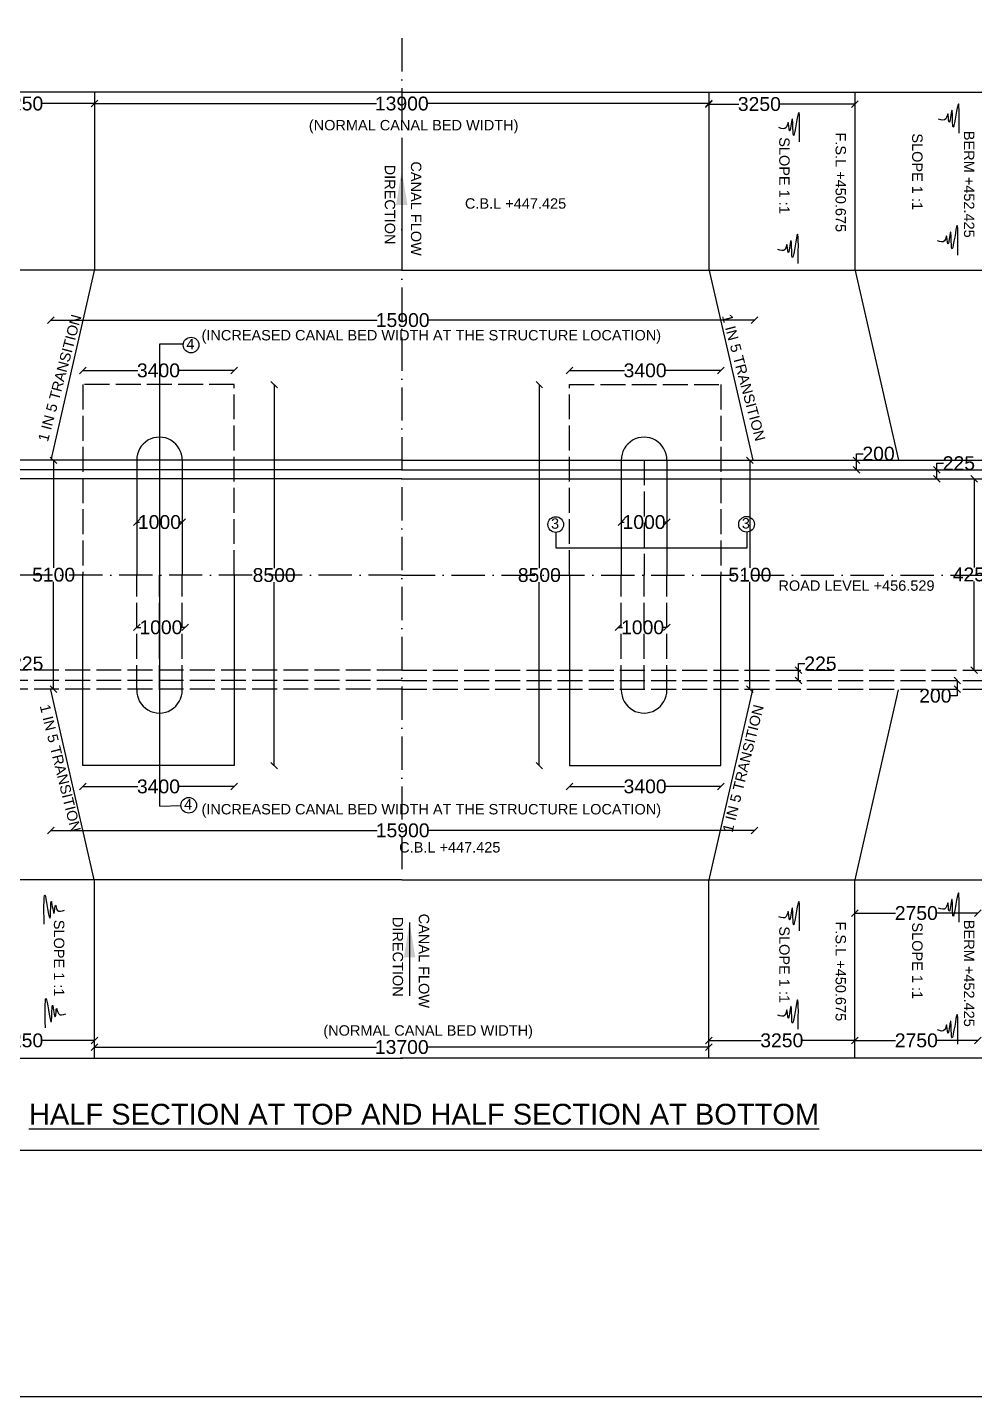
# Model space of a CAD drawing. Header units: millimetres. Extents: x 5124 to 3180019, y 2311 to 45961842.
# Drawn here: x 3144853 to 3158530, y 45929243 to 45949010 of the extents above; entities that cross this region are included whole.
import ezdxf

# ---------------------------------------------------------------- set-up
doc = ezdxf.new("R2010")
doc.units = ezdxf.units.MM
doc.header["$MEASUREMENT"] = 0
doc.linetypes.add('ACAD_ISO02W100', pattern=[15, 12, -3])
doc.linetypes.add('ACAD_ISO10W100', pattern=[18, 12, -3, 0, -3])
for name, color, linetype in [('DIMENSION', 7, 'Continuous'), ('DRAWING', 7, 'Continuous'), ('TEXT', 7, 'Continuous')]:
    doc.layers.add(name, color=color, linetype=linetype)
doc.styles.get("Standard").update_dxf_attribs({"font": 'arial.ttf', "height": 200})
doc.dimstyles.get("Standard").update_dxf_attribs({"dimtxt": 200, "dimasz": 110, "dimexe": 0.18, "dimexo": 0.0625, "dimgap": 0.09, "dimtad": 0, "dimtih": 1, "dimtoh": 1, "dimdec": 0, "dimzin": 0, "dimdsep": 46, "dimtxsty": 'Standard', "dimblk": 'OBLIQUE', "dimcen": 0.09, "dimse1": 1, "dimse2": 1, "dimadec": 0, "dimazin": 0, "dimtfac": 1, "dimtdec": 0, "dimtofl": 0, "dimtmove": 0, "dimatfit": 3, "dimfxl": 1, "dimtolj": 1, "dimtzin": 0, "dimarcsym": 0})

# ---------------------------------------------------------------- blocks, each defined once
blk = doc.blocks.new('_Oblique')
at = {"color": 0, "linetype": 'ByBlock', "lineweight": -2}
blk.add_line((-0.5, -0.5), (0.5, 0.5), dxfattribs=at)
blk = doc.blocks.new('*D66')
at = {"layer": 'Defpoints', "color": 0, "transparency": 16777216}
for p in [(3143719, 45947936), (3145824, 45947909), (3145824, 45947872)]:
    blk.add_point(p, dxfattribs=at)
at = {"layer": 'DRAWING', "color": 0, "lineweight": -2, "transparency": 16777216}
for p, q in [((3143719, 45947909), (3144473, 45947909)), ((3145824, 45947909), (3145070, 45947909))]:
    blk.add_line(p, q, dxfattribs=at)
at = {"layer": 'DRAWING', "color": 0, "lineweight": -2, "transparency": 16777216, "xscale": 95, "yscale": 95, "zscale": 95, "rotation": 180}
blk.add_blockref('_Oblique', (3143719, 45947909), dxfattribs=at)
at = {"layer": 'DRAWING', "color": 0, "lineweight": -2, "transparency": 16777216, "xscale": 95, "yscale": 95, "zscale": 95}
blk.add_blockref('_Oblique', (3145824, 45947909), dxfattribs=at)
at = {"layer": 'DRAWING', "color": 0, "transparency": 16777216, "insert": (3144771, 45947909), "char_height": 200, "attachment_point": 5}
blk.add_mtext('\\A1;3250', dxfattribs=at)
blk = doc.blocks.new('*D84')
at = {"layer": 'Defpoints', "color": 0, "transparency": 16777216}
for p in [(3144532, 45939731), (3144888, 45939731), (3144888, 45939580)]:
    blk.add_point(p, dxfattribs=at)
at = {"layer": 'DRAWING', "color": 0, "lineweight": -2, "transparency": 16777216}
for p, q in [((3144532, 45939731), (3144532, 45939826)), ((3144532, 45939826), (3144627, 45939826)), ((3144532, 45939580), (3144532, 45939731))]:
    blk.add_line(p, q, dxfattribs=at)
at = {"layer": 'DRAWING', "color": 0, "lineweight": -2, "transparency": 16777216, "xscale": 95, "yscale": 95, "zscale": 95}
for p, rotation in [((3144532, 45939731), 90), ((3144532, 45939580), 270)]:
    blk.add_blockref('_Oblique', p, dxfattribs=dict(at, rotation=rotation))
at = {"layer": 'DRAWING', "color": 0, "transparency": 16777216, "insert": (3144851, 45939826), "char_height": 200, "attachment_point": 5}
blk.add_mtext('\\A1;225', dxfattribs=at)
blk = doc.blocks.new('*D85')
at = {"layer": 'Defpoints', "color": 0, "transparency": 16777216}
for p in [(3147839, 45944057), (3145653, 45943852), (3147839, 45943852)]:
    blk.add_point(p, dxfattribs=at)
at = {"layer": 'DRAWING', "color": 0, "lineweight": -2, "transparency": 16777216}
for p, q in [((3145653, 45944057), (3146448, 45944057)), ((3147839, 45944057), (3147044, 45944057))]:
    blk.add_line(p, q, dxfattribs=at)
at = {"layer": 'DRAWING', "color": 0, "lineweight": -2, "transparency": 16777216, "xscale": 95, "yscale": 95, "zscale": 95, "rotation": 180}
blk.add_blockref('_Oblique', (3145653, 45944057), dxfattribs=at)
at = {"layer": 'DRAWING', "color": 0, "lineweight": -2, "transparency": 16777216, "xscale": 95, "yscale": 95, "zscale": 95}
blk.add_blockref('_Oblique', (3147839, 45944057), dxfattribs=at)
at = {"layer": 'DRAWING', "color": 0, "transparency": 16777216, "insert": (3146746, 45944057), "char_height": 200, "attachment_point": 5}
blk.add_mtext('\\A1;3400', dxfattribs=at)
blk = doc.blocks.new('*D86')
at = {"layer": 'Defpoints', "color": 0, "transparency": 16777216}
for p in [(3145358, 45942760), (3145232, 45939455), (3145358, 45939455)]:
    blk.add_point(p, dxfattribs=at)
at = {"layer": 'DRAWING', "color": 0, "lineweight": -2, "transparency": 16777216}
for p, q in [((3145232, 45942760), (3145232, 45941209)), ((3145232, 45939455), (3145232, 45941005))]:
    blk.add_line(p, q, dxfattribs=at)
at = {"layer": 'DRAWING', "color": 0, "lineweight": -2, "transparency": 16777216, "xscale": 95, "yscale": 95, "zscale": 95}
for p, rotation in [((3145232, 45942760), 90), ((3145232, 45939455), 270)]:
    blk.add_blockref('_Oblique', p, dxfattribs=dict(at, rotation=rotation))
at = {"layer": 'DRAWING', "color": 0, "transparency": 16777216, "insert": (3145232, 45941107), "char_height": 200, "attachment_point": 5}
blk.add_mtext('\\A1;5100', dxfattribs=at)
blk = doc.blocks.new('*D87')
at = {"layer": 'Defpoints', "color": 0, "transparency": 16777216}
for p in [(3146432, 45941867), (3147089, 45941867), (3147089, 45941867)]:
    blk.add_point(p, dxfattribs=at)
at = {"layer": 'DRAWING', "color": 0, "lineweight": -2, "transparency": 16777216}
for p, q in [((3146432, 45941867), (3146471, 45941867)), ((3147089, 45941867), (3147049, 45941867))]:
    blk.add_line(p, q, dxfattribs=at)
at = {"layer": 'DRAWING', "color": 0, "lineweight": -2, "transparency": 16777216, "xscale": 95, "yscale": 95, "zscale": 95, "rotation": 180}
blk.add_blockref('_Oblique', (3146432, 45941867), dxfattribs=at)
at = {"layer": 'DRAWING', "color": 0, "lineweight": -2, "transparency": 16777216, "xscale": 95, "yscale": 95, "zscale": 95}
blk.add_blockref('_Oblique', (3147089, 45941867), dxfattribs=at)
at = {"layer": 'DRAWING', "color": 0, "transparency": 16777216, "insert": (3146760, 45941867), "char_height": 200, "attachment_point": 5}
blk.add_mtext('\\A1;1000', dxfattribs=at)
blk = doc.blocks.new('*D88')
at = {"layer": 'Defpoints', "color": 0, "transparency": 16777216}
for p in [(3146432, 45940351), (3147131, 45940348), (3147131, 45940348)]:
    blk.add_point(p, dxfattribs=at)
at = {"layer": 'DRAWING', "color": 0, "lineweight": -2, "transparency": 16777216}
for p, q in [((3146432, 45940348), (3146493, 45940348)), ((3147131, 45940348), (3147070, 45940348))]:
    blk.add_line(p, q, dxfattribs=at)
at = {"layer": 'DRAWING', "color": 0, "lineweight": -2, "transparency": 16777216, "xscale": 95, "yscale": 95, "zscale": 95, "rotation": 180}
blk.add_blockref('_Oblique', (3146432, 45940348), dxfattribs=at)
at = {"layer": 'DRAWING', "color": 0, "lineweight": -2, "transparency": 16777216, "xscale": 95, "yscale": 95, "zscale": 95}
blk.add_blockref('_Oblique', (3147131, 45940348), dxfattribs=at)
at = {"layer": 'DRAWING', "color": 0, "transparency": 16777216, "insert": (3146781, 45940348), "char_height": 200, "attachment_point": 5}
blk.add_mtext('\\A1;1000', dxfattribs=at)
blk = doc.blocks.new('*D89')
at = {"layer": 'Defpoints', "color": 0, "transparency": 16777216}
for p in [(3145653, 45938352), (3147839, 45938352), (3147839, 45938051)]:
    blk.add_point(p, dxfattribs=at)
at = {"layer": 'DRAWING', "color": 0, "lineweight": -2, "transparency": 16777216}
for p, q in [((3145653, 45938051), (3146448, 45938051)), ((3147839, 45938051), (3147044, 45938051))]:
    blk.add_line(p, q, dxfattribs=at)
at = {"layer": 'DRAWING', "color": 0, "lineweight": -2, "transparency": 16777216, "xscale": 95, "yscale": 95, "zscale": 95, "rotation": 180}
blk.add_blockref('_Oblique', (3145653, 45938051), dxfattribs=at)
at = {"layer": 'DRAWING', "color": 0, "lineweight": -2, "transparency": 16777216, "xscale": 95, "yscale": 95, "zscale": 95}
blk.add_blockref('_Oblique', (3147839, 45938051), dxfattribs=at)
at = {"layer": 'DRAWING', "color": 0, "transparency": 16777216, "insert": (3146746, 45938051), "char_height": 200, "attachment_point": 5}
blk.add_mtext('\\A1;3400', dxfattribs=at)
blk = doc.blocks.new('*D93')
at = {"layer": 'Defpoints', "color": 0, "transparency": 16777216}
for p in [(3143719, 45934385), (3145824, 45934385), (3145824, 45934385)]:
    blk.add_point(p, dxfattribs=at)
at = {"layer": 'DRAWING', "color": 0, "lineweight": -2, "transparency": 16777216}
for p, q in [((3143719, 45934385), (3144473, 45934385)), ((3145824, 45934385), (3145070, 45934385))]:
    blk.add_line(p, q, dxfattribs=at)
at = {"layer": 'DRAWING', "color": 0, "lineweight": -2, "transparency": 16777216, "xscale": 95, "yscale": 95, "zscale": 95, "rotation": 180}
blk.add_blockref('_Oblique', (3143719, 45934385), dxfattribs=at)
at = {"layer": 'DRAWING', "color": 0, "lineweight": -2, "transparency": 16777216, "xscale": 95, "yscale": 95, "zscale": 95}
blk.add_blockref('_Oblique', (3145824, 45934385), dxfattribs=at)
at = {"layer": 'DRAWING', "color": 0, "transparency": 16777216, "insert": (3144771, 45934385), "char_height": 200, "attachment_point": 5}
blk.add_mtext('\\A1;3250', dxfattribs=at)
blk = doc.blocks.new('*D95')
at = {"layer": 'Defpoints', "color": 0, "transparency": 16777216}
for p in [(3154694, 45947902), (3154694, 45947872), (3156799, 45947902)]:
    blk.add_point(p, dxfattribs=at)
at = {"layer": 'DRAWING', "color": 0, "lineweight": -2, "transparency": 16777216}
for p, q in [((3154694, 45947902), (3155124, 45947902)), ((3156799, 45947902), (3155720, 45947902))]:
    blk.add_line(p, q, dxfattribs=at)
at = {"layer": 'DRAWING', "color": 0, "lineweight": -2, "transparency": 16777216, "xscale": 95, "yscale": 95, "zscale": 95, "rotation": 180}
blk.add_blockref('_Oblique', (3154694, 45947902), dxfattribs=at)
at = {"layer": 'DRAWING', "color": 0, "lineweight": -2, "transparency": 16777216, "xscale": 95, "yscale": 95, "zscale": 95}
blk.add_blockref('_Oblique', (3156799, 45947902), dxfattribs=at)
at = {"layer": 'DRAWING', "color": 0, "transparency": 16777216, "insert": (3155422, 45947902), "char_height": 200, "attachment_point": 5}
blk.add_mtext('\\A1;3250', dxfattribs=at)
blk = doc.blocks.new('*D103')
at = {"layer": 'Defpoints', "color": 0, "transparency": 16777216}
for p in [(3158656, 45942492), (3158525, 45939731), (3158656, 45939731)]:
    blk.add_point(p, dxfattribs=at)
at = {"layer": 'DRAWING', "color": 0, "lineweight": -2, "transparency": 16777216}
for p, q in [((3158525, 45942492), (3158525, 45941213)), ((3158525, 45939731), (3158525, 45941009))]:
    blk.add_line(p, q, dxfattribs=at)
at = {"layer": 'DRAWING', "color": 0, "lineweight": -2, "transparency": 16777216, "xscale": 95, "yscale": 95, "zscale": 95}
for p, rotation in [((3158525, 45942492), 90), ((3158525, 45939731), 270)]:
    blk.add_blockref('_Oblique', p, dxfattribs=dict(at, rotation=rotation))
at = {"layer": 'DRAWING', "color": 0, "transparency": 16777216, "insert": (3158525, 45941111), "char_height": 200, "attachment_point": 5}
blk.add_mtext('\\A1;4250', dxfattribs=at)
blk = doc.blocks.new('*D104')
at = {"layer": 'Defpoints', "color": 0, "transparency": 16777216}
for p in [(3158280, 45939580), (3158280, 45939455), (3158280, 45939455)]:
    blk.add_point(p, dxfattribs=at)
at = {"layer": 'DRAWING', "color": 0, "lineweight": -2, "transparency": 16777216}
for p, q in [((3158280, 45939580), (3158280, 45939455)), ((3158280, 45939360), (3158185, 45939360)), ((3158280, 45939455), (3158280, 45939360))]:
    blk.add_line(p, q, dxfattribs=at)
at = {"layer": 'DRAWING', "color": 0, "lineweight": -2, "transparency": 16777216, "xscale": 95, "yscale": 95, "zscale": 95}
for p, rotation in [((3158280, 45939580), 90), ((3158280, 45939455), 270)]:
    blk.add_blockref('_Oblique', p, dxfattribs=dict(at, rotation=rotation))
at = {"layer": 'DRAWING', "color": 0, "transparency": 16777216, "insert": (3157963, 45939360), "char_height": 200, "attachment_point": 5}
blk.add_mtext('\\A1;200', dxfattribs=at)
blk = doc.blocks.new('*D112')
at = {"layer": 'Defpoints', "color": 0, "transparency": 16777216}
for p in [(3156826, 45942760), (3156826, 45942760), (3156826, 45942622)]:
    blk.add_point(p, dxfattribs=at)
at = {"layer": 'DRAWING', "color": 0, "lineweight": -2, "transparency": 16777216}
for p, q in [((3156826, 45942760), (3156826, 45942855)), ((3156826, 45942855), (3156921, 45942855)), ((3156826, 45942622), (3156826, 45942760))]:
    blk.add_line(p, q, dxfattribs=at)
at = {"layer": 'DRAWING', "color": 0, "lineweight": -2, "transparency": 16777216, "xscale": 95, "yscale": 95, "zscale": 95}
for p, rotation in [((3156826, 45942760), 90), ((3156826, 45942622), 270)]:
    blk.add_blockref('_Oblique', p, dxfattribs=dict(at, rotation=rotation))
at = {"layer": 'DRAWING', "color": 0, "transparency": 16777216, "insert": (3157143, 45942855), "char_height": 200, "attachment_point": 5}
blk.add_mtext('\\A1;200', dxfattribs=at)
blk = doc.blocks.new('*D113')
at = {"layer": 'Defpoints', "color": 0, "transparency": 16777216}
for p in [(3155630, 45939731), (3155986, 45939731), (3155630, 45939580)]:
    blk.add_point(p, dxfattribs=at)
at = {"layer": 'DRAWING', "color": 0, "lineweight": -2, "transparency": 16777216}
for p, q in [((3155986, 45939731), (3155986, 45939826)), ((3155986, 45939826), (3156081, 45939826)), ((3155986, 45939580), (3155986, 45939731))]:
    blk.add_line(p, q, dxfattribs=at)
at = {"layer": 'DRAWING', "color": 0, "lineweight": -2, "transparency": 16777216, "xscale": 95, "yscale": 95, "zscale": 95}
for p, rotation in [((3155986, 45939731), 90), ((3155986, 45939580), 270)]:
    blk.add_blockref('_Oblique', p, dxfattribs=dict(at, rotation=rotation))
at = {"layer": 'DRAWING', "color": 0, "transparency": 16777216, "insert": (3156304, 45939826), "char_height": 200, "attachment_point": 5}
blk.add_mtext('\\A1;225', dxfattribs=at)
blk = doc.blocks.new('*D114')
at = {"layer": 'Defpoints', "color": 0, "transparency": 16777216}
for p in [(3152679, 45944057), (3152679, 45943852), (3154865, 45943852)]:
    blk.add_point(p, dxfattribs=at)
at = {"layer": 'DRAWING', "color": 0, "lineweight": -2, "transparency": 16777216}
for p, q in [((3152679, 45944057), (3153473, 45944057)), ((3154865, 45944057), (3154070, 45944057))]:
    blk.add_line(p, q, dxfattribs=at)
at = {"layer": 'DRAWING', "color": 0, "lineweight": -2, "transparency": 16777216, "xscale": 95, "yscale": 95, "zscale": 95, "rotation": 180}
blk.add_blockref('_Oblique', (3152679, 45944057), dxfattribs=at)
at = {"layer": 'DRAWING', "color": 0, "lineweight": -2, "transparency": 16777216, "xscale": 95, "yscale": 95, "zscale": 95}
blk.add_blockref('_Oblique', (3154865, 45944057), dxfattribs=at)
at = {"layer": 'DRAWING', "color": 0, "transparency": 16777216, "insert": (3153772, 45944057), "char_height": 200, "attachment_point": 5}
blk.add_mtext('\\A1;3400', dxfattribs=at)
blk = doc.blocks.new('*D115')
at = {"layer": 'Defpoints', "color": 0, "transparency": 16777216}
for p in [(3155160, 45942760), (3155160, 45939455), (3155285, 45939455)]:
    blk.add_point(p, dxfattribs=at)
at = {"layer": 'DRAWING', "color": 0, "lineweight": -2, "transparency": 16777216}
for p, q in [((3155285, 45942760), (3155285, 45941209)), ((3155285, 45939455), (3155285, 45941005))]:
    blk.add_line(p, q, dxfattribs=at)
at = {"layer": 'DRAWING', "color": 0, "lineweight": -2, "transparency": 16777216, "xscale": 95, "yscale": 95, "zscale": 95}
for p, rotation in [((3155285, 45942760), 90), ((3155285, 45939455), 270)]:
    blk.add_blockref('_Oblique', p, dxfattribs=dict(at, rotation=rotation))
at = {"layer": 'DRAWING', "color": 0, "transparency": 16777216, "insert": (3155285, 45941107), "char_height": 200, "attachment_point": 5}
blk.add_mtext('\\A1;5100', dxfattribs=at)
blk = doc.blocks.new('*D116')
at = {"layer": 'Defpoints', "color": 0, "transparency": 16777216}
for p in [(3153429, 45941867), (3153429, 45941867), (3154086, 45941867)]:
    blk.add_point(p, dxfattribs=at)
at = {"layer": 'DRAWING', "color": 0, "lineweight": -2, "transparency": 16777216}
for p, q in [((3153429, 45941867), (3153469, 45941867)), ((3154086, 45941867), (3154046, 45941867))]:
    blk.add_line(p, q, dxfattribs=at)
at = {"layer": 'DRAWING', "color": 0, "lineweight": -2, "transparency": 16777216, "xscale": 95, "yscale": 95, "zscale": 95, "rotation": 180}
blk.add_blockref('_Oblique', (3153429, 45941867), dxfattribs=at)
at = {"layer": 'DRAWING', "color": 0, "lineweight": -2, "transparency": 16777216, "xscale": 95, "yscale": 95, "zscale": 95}
blk.add_blockref('_Oblique', (3154086, 45941867), dxfattribs=at)
at = {"layer": 'DRAWING', "color": 0, "transparency": 16777216, "insert": (3153757, 45941867), "char_height": 200, "attachment_point": 5}
blk.add_mtext('\\A1;1000', dxfattribs=at)
blk = doc.blocks.new('*D117')
at = {"layer": 'Defpoints', "color": 0, "transparency": 16777216}
for p in [(3153386, 45940348), (3153386, 45940348), (3154086, 45940351)]:
    blk.add_point(p, dxfattribs=at)
at = {"layer": 'DRAWING', "color": 0, "lineweight": -2, "transparency": 16777216}
for p, q in [((3153386, 45940348), (3153447, 45940348)), ((3154086, 45940348), (3154025, 45940348))]:
    blk.add_line(p, q, dxfattribs=at)
at = {"layer": 'DRAWING', "color": 0, "lineweight": -2, "transparency": 16777216, "xscale": 95, "yscale": 95, "zscale": 95, "rotation": 180}
blk.add_blockref('_Oblique', (3153386, 45940348), dxfattribs=at)
at = {"layer": 'DRAWING', "color": 0, "lineweight": -2, "transparency": 16777216, "xscale": 95, "yscale": 95, "zscale": 95}
blk.add_blockref('_Oblique', (3154086, 45940348), dxfattribs=at)
at = {"layer": 'DRAWING', "color": 0, "transparency": 16777216, "insert": (3153736, 45940348), "char_height": 200, "attachment_point": 5}
blk.add_mtext('\\A1;1000', dxfattribs=at)
blk = doc.blocks.new('*D118')
at = {"layer": 'Defpoints', "color": 0, "transparency": 16777216}
for p in [(3152679, 45938352), (3154865, 45938352), (3152679, 45938051)]:
    blk.add_point(p, dxfattribs=at)
at = {"layer": 'DRAWING', "color": 0, "lineweight": -2, "transparency": 16777216}
for p, q in [((3152679, 45938051), (3153473, 45938051)), ((3154865, 45938051), (3154070, 45938051))]:
    blk.add_line(p, q, dxfattribs=at)
at = {"layer": 'DRAWING', "color": 0, "lineweight": -2, "transparency": 16777216, "xscale": 95, "yscale": 95, "zscale": 95, "rotation": 180}
blk.add_blockref('_Oblique', (3152679, 45938051), dxfattribs=at)
at = {"layer": 'DRAWING', "color": 0, "lineweight": -2, "transparency": 16777216, "xscale": 95, "yscale": 95, "zscale": 95}
blk.add_blockref('_Oblique', (3154865, 45938051), dxfattribs=at)
at = {"layer": 'DRAWING', "color": 0, "transparency": 16777216, "insert": (3153772, 45938051), "char_height": 200, "attachment_point": 5}
blk.add_mtext('\\A1;3400', dxfattribs=at)
blk = doc.blocks.new('*D119')
at = {"layer": 'Defpoints', "color": 0, "transparency": 16777216}
for p in [(3156799, 45936245), (3156799, 45936223), (3158578, 45936245)]:
    blk.add_point(p, dxfattribs=at)
at = {"layer": 'DRAWING', "color": 0, "lineweight": -2, "transparency": 16777216}
for p, q in [((3156799, 45936223), (3157388, 45936223)), ((3158578, 45936223), (3157989, 45936223))]:
    blk.add_line(p, q, dxfattribs=at)
at = {"layer": 'DRAWING', "color": 0, "lineweight": -2, "transparency": 16777216, "xscale": 95, "yscale": 95, "zscale": 95, "rotation": 180}
blk.add_blockref('_Oblique', (3156799, 45936223), dxfattribs=at)
at = {"layer": 'DRAWING', "color": 0, "lineweight": -2, "transparency": 16777216, "xscale": 95, "yscale": 95, "zscale": 95}
blk.add_blockref('_Oblique', (3158578, 45936223), dxfattribs=at)
at = {"layer": 'DRAWING', "color": 0, "transparency": 16777216, "insert": (3157688, 45936223), "char_height": 200, "attachment_point": 5}
blk.add_mtext('\\A1;2750 ', dxfattribs=at)
blk = doc.blocks.new('*D121')
at = {"layer": 'Defpoints', "color": 0, "transparency": 16777216}
for p in [(3156799, 45934385), (3156799, 45934385), (3158578, 45934322)]:
    blk.add_point(p, dxfattribs=at)
at = {"layer": 'DRAWING', "color": 0, "lineweight": -2, "transparency": 16777216}
for p, q in [((3156799, 45934385), (3157388, 45934385)), ((3158578, 45934385), (3157989, 45934385))]:
    blk.add_line(p, q, dxfattribs=at)
at = {"layer": 'DRAWING', "color": 0, "lineweight": -2, "transparency": 16777216, "xscale": 95, "yscale": 95, "zscale": 95, "rotation": 180}
blk.add_blockref('_Oblique', (3156799, 45934385), dxfattribs=at)
at = {"layer": 'DRAWING', "color": 0, "lineweight": -2, "transparency": 16777216, "xscale": 95, "yscale": 95, "zscale": 95}
blk.add_blockref('_Oblique', (3158578, 45934385), dxfattribs=at)
at = {"layer": 'DRAWING', "color": 0, "transparency": 16777216, "insert": (3157688, 45934385), "char_height": 200, "attachment_point": 5}
blk.add_mtext('\\A1;2750', dxfattribs=at)
blk = doc.blocks.new('*D122')
at = {"layer": 'Defpoints', "color": 0, "transparency": 16777216}
for p in [(3154694, 45934385), (3154694, 45934385), (3156799, 45934385)]:
    blk.add_point(p, dxfattribs=at)
at = {"layer": 'DRAWING', "color": 0, "lineweight": -2, "transparency": 16777216}
for p, q in [((3154694, 45934385), (3155448, 45934385)), ((3156799, 45934385), (3156045, 45934385))]:
    blk.add_line(p, q, dxfattribs=at)
at = {"layer": 'DRAWING', "color": 0, "lineweight": -2, "transparency": 16777216, "xscale": 95, "yscale": 95, "zscale": 95, "rotation": 180}
blk.add_blockref('_Oblique', (3154694, 45934385), dxfattribs=at)
at = {"layer": 'DRAWING', "color": 0, "lineweight": -2, "transparency": 16777216, "xscale": 95, "yscale": 95, "zscale": 95}
blk.add_blockref('_Oblique', (3156799, 45934385), dxfattribs=at)
at = {"layer": 'DRAWING', "color": 0, "transparency": 16777216, "insert": (3155746, 45934385), "char_height": 200, "attachment_point": 5}
blk.add_mtext('\\A1;3250', dxfattribs=at)
blk = doc.blocks.new('*D123')
at = {"layer": 'Defpoints', "color": 0, "transparency": 16777216}
for p in [(3147839, 45943852), (3147839, 45938352), (3148416, 45938352)]:
    blk.add_point(p, dxfattribs=at)
at = {"layer": 'DRAWING', "color": 0, "lineweight": -2, "transparency": 16777216}
for p, q in [((3148416, 45943852), (3148416, 45941204)), ((3148416, 45938352), (3148416, 45941000))]:
    blk.add_line(p, q, dxfattribs=at)
at = {"layer": 'DRAWING', "color": 0, "lineweight": -2, "transparency": 16777216, "xscale": 95, "yscale": 95, "zscale": 95}
for p, rotation in [((3148416, 45943852), 90), ((3148416, 45938352), 270)]:
    blk.add_blockref('_Oblique', p, dxfattribs=dict(at, rotation=rotation))
at = {"layer": 'DRAWING', "color": 0, "transparency": 16777216, "insert": (3148416, 45941102), "char_height": 200, "attachment_point": 5}
blk.add_mtext('\\A1;8500', dxfattribs=at)
blk = doc.blocks.new('*D124')
at = {"layer": 'Defpoints', "color": 0, "transparency": 16777216}
for p in [(3152102, 45943852), (3152102, 45938352), (3152245, 45938352)]:
    blk.add_point(p, dxfattribs=at)
at = {"layer": 'DRAWING', "color": 0, "lineweight": -2, "transparency": 16777216}
for p, q in [((3152245, 45943852), (3152245, 45941204)), ((3152245, 45938352), (3152245, 45941000))]:
    blk.add_line(p, q, dxfattribs=at)
at = {"layer": 'DRAWING', "color": 0, "lineweight": -2, "transparency": 16777216, "xscale": 95, "yscale": 95, "zscale": 95}
for p, rotation in [((3152245, 45943852), 90), ((3152245, 45938352), 270)]:
    blk.add_blockref('_Oblique', p, dxfattribs=dict(at, rotation=rotation))
at = {"layer": 'DRAWING', "color": 0, "transparency": 16777216, "insert": (3152245, 45941102), "char_height": 200, "attachment_point": 5}
blk.add_mtext('\\A1;8500', dxfattribs=at)
blk = doc.blocks.new('*D125')
at = {"layer": 'Defpoints', "color": 0, "transparency": 16777216}
for p in [(3157984, 45942622), (3157984, 45942622), (3157984, 45942492)]:
    blk.add_point(p, dxfattribs=at)
at = {"layer": 'DRAWING', "color": 0, "lineweight": -2, "transparency": 16777216}
for p, q in [((3157984, 45942622), (3157984, 45942717)), ((3157984, 45942717), (3158079, 45942717)), ((3157984, 45942492), (3157984, 45942622))]:
    blk.add_line(p, q, dxfattribs=at)
at = {"layer": 'DRAWING', "color": 0, "lineweight": -2, "transparency": 16777216, "xscale": 95, "yscale": 95, "zscale": 95}
for p, rotation in [((3157984, 45942622), 90), ((3157984, 45942492), 270)]:
    blk.add_blockref('_Oblique', p, dxfattribs=dict(at, rotation=rotation))
at = {"layer": 'DRAWING', "color": 0, "transparency": 16777216, "insert": (3158303, 45942717), "char_height": 200, "attachment_point": 5}
blk.add_mtext('\\A1;225', dxfattribs=at)
blk = doc.blocks.new('*D126')
at = {"layer": 'Defpoints', "color": 0, "transparency": 16777216}
for p in [(3155351, 45944783), (3155351, 45944765), (3145192, 45942760)]:
    blk.add_point(p, dxfattribs=at)
at = {"layer": 'DRAWING', "color": 0, "lineweight": -2, "transparency": 16777216}
for p, q in [((3145192, 45944783), (3149905, 45944783)), ((3155351, 45944783), (3150638, 45944783))]:
    blk.add_line(p, q, dxfattribs=at)
at = {"layer": 'DRAWING', "color": 0, "lineweight": -2, "transparency": 16777216, "xscale": 95, "yscale": 95, "zscale": 95, "rotation": 180}
blk.add_blockref('_Oblique', (3145192, 45944783), dxfattribs=at)
at = {"layer": 'DRAWING', "color": 0, "lineweight": -2, "transparency": 16777216, "xscale": 95, "yscale": 95, "zscale": 95}
blk.add_blockref('_Oblique', (3155351, 45944783), dxfattribs=at)
at = {"layer": 'DRAWING', "color": 0, "transparency": 16777216, "insert": (3150272, 45944783), "char_height": 200, "attachment_point": 5}
blk.add_mtext('\\A1;15900', dxfattribs=at)
blk = doc.blocks.new('*D127')
at = {"layer": 'Defpoints', "color": 0, "transparency": 16777216}
for p in [(3155351, 45937417), (3155351, 45937399), (3145192, 45935394)]:
    blk.add_point(p, dxfattribs=at)
at = {"layer": 'DRAWING', "color": 0, "lineweight": -2, "transparency": 16777216}
for p, q in [((3145192, 45937417), (3149905, 45937417)), ((3155351, 45937417), (3150638, 45937417))]:
    blk.add_line(p, q, dxfattribs=at)
at = {"layer": 'DRAWING', "color": 0, "lineweight": -2, "transparency": 16777216, "xscale": 95, "yscale": 95, "zscale": 95, "rotation": 180}
blk.add_blockref('_Oblique', (3145192, 45937417), dxfattribs=at)
at = {"layer": 'DRAWING', "color": 0, "lineweight": -2, "transparency": 16777216, "xscale": 95, "yscale": 95, "zscale": 95}
blk.add_blockref('_Oblique', (3155351, 45937417), dxfattribs=at)
at = {"layer": 'DRAWING', "color": 0, "transparency": 16777216, "insert": (3150272, 45937417), "char_height": 200, "attachment_point": 5}
blk.add_mtext('\\A1;15900', dxfattribs=at)
blk = doc.blocks.new('*D128')
at = {"layer": 'Defpoints', "color": 0, "transparency": 16777216}
for p in [(3145824, 45934385), (3154694, 45934385), (3154694, 45934289)]:
    blk.add_point(p, dxfattribs=at)
at = {"layer": 'DRAWING', "color": 0, "lineweight": -2, "transparency": 16777216}
for p, q in [((3145824, 45934289), (3149892, 45934289)), ((3154694, 45934289), (3150626, 45934289))]:
    blk.add_line(p, q, dxfattribs=at)
at = {"layer": 'DRAWING', "color": 0, "lineweight": -2, "transparency": 16777216, "xscale": 95, "yscale": 95, "zscale": 95, "rotation": 180}
blk.add_blockref('_Oblique', (3145824, 45934289), dxfattribs=at)
at = {"layer": 'DRAWING', "color": 0, "lineweight": -2, "transparency": 16777216, "xscale": 95, "yscale": 95, "zscale": 95}
blk.add_blockref('_Oblique', (3154694, 45934289), dxfattribs=at)
at = {"layer": 'DRAWING', "color": 0, "transparency": 16777216, "insert": (3150259, 45934289), "char_height": 200, "attachment_point": 5}
blk.add_mtext('\\A1;13700', dxfattribs=at)
blk = doc.blocks.new('*D129')
at = {"layer": 'Defpoints', "color": 0, "transparency": 16777216}
for p in [(3145824, 45948004), (3154694, 45948004), (3154694, 45947909)]:
    blk.add_point(p, dxfattribs=at)
at = {"layer": 'DRAWING', "color": 0, "lineweight": -2, "transparency": 16777216}
for p, q in [((3145824, 45947909), (3149892, 45947909)), ((3154694, 45947909), (3150626, 45947909))]:
    blk.add_line(p, q, dxfattribs=at)
at = {"layer": 'DRAWING', "color": 0, "lineweight": -2, "transparency": 16777216, "xscale": 95, "yscale": 95, "zscale": 95, "rotation": 180}
blk.add_blockref('_Oblique', (3145824, 45947909), dxfattribs=at)
at = {"layer": 'DRAWING', "color": 0, "lineweight": -2, "transparency": 16777216, "xscale": 95, "yscale": 95, "zscale": 95}
blk.add_blockref('_Oblique', (3154694, 45947909), dxfattribs=at)
at = {"layer": 'DRAWING', "color": 0, "transparency": 16777216, "insert": (3150259, 45947909), "char_height": 200, "attachment_point": 5}
blk.add_mtext('\\A1;13900', dxfattribs=at)

msp = doc.modelspace()

# ---------------------------------------------------------------- linework, layer by layer
at = {"layer": 'DIMENSION'}
for points in [[(3150258.9, 45948075.8), (3131804.1, 45948075.8), (3131804.1, 45932797.4)], [(3150258.9, 45948075.8), (3168713.6, 45948075.8), (3168713.6, 45932797.4)]]:
    msp.add_lwpolyline(points, dxfattribs=at)
at = {"layer": 'DRAWING', "linetype": 'ACAD_ISO02W100', "ltscale": 30}
for p, q in [((3147839.2, 45943852.1), (3145653.2, 45943852.1)), ((3145653.2, 45943852.1), (3145653.2, 45941102.1)), ((3147839.2, 45941102.1), (3147839.2, 45943852.1)), ((3152678.5, 45941102.1), (3152678.5, 45943852.1)), ((3152678.5, 45943852.1), (3154864.5, 45943852.1)), ((3154864.5, 45943852.1), (3154864.5, 45941102.1))]:
    msp.add_line(p, q, dxfattribs=at)
at = {"layer": 'DRAWING'}
for p, q in [((3145653.2, 45938352), (3145653.2, 45941102.1)), ((3147839.2, 45941102.1), (3147839.2, 45938352)), ((3152678.5, 45941102.1), (3152678.5, 45938352)), ((3154864.5, 45938352), (3154864.5, 45941102.1)), ((3147839.2, 45938352), (3145653.2, 45938352)), ((3152678.5, 45938352), (3154864.5, 45938352))]:
    msp.add_line(p, q, dxfattribs=at)
msp.add_lwpolyline([(3180019.1, 45961842.3), (3131278.1, 45961842.3), (3131278.1, 45929243.1), (3180019.1, 45929243.1)], close=True, dxfattribs=at)
at = {"layer": 'DRAWING', "linetype": 'ACAD_ISO10W100', "ltscale": 40}
for points in [[(3150258.9, 45948853.8), (3150258.9, 45936859.6)], [(3150258.9, 45941102.1), (3132022, 45941102.1)], [(3150258.9, 45941102.1), (3168495.7, 45941102.1)]]:
    msp.add_lwpolyline(points, dxfattribs=at)
at = {"layer": 'DRAWING'}
for points in [[(3145823.9, 45948075.8), (3145823.9, 45945519.4), (3145191.7, 45942759.5)], [(3154693.8, 45948075.8), (3154693.8, 45945519.4), (3155326, 45942759.5)], [(3156799, 45948075.8), (3156799, 45945519.4), (3157431.3, 45942759.5)], [(3150258.9, 45945503), (3131804.1, 45945503)], [(3150258.9, 45945503), (3168713.6, 45945503)], [(3146764.6, 45937767.1), (3146764.6, 45944439.4), (3147104.4, 45944439.3)], [(3150258.9, 45942759.5), (3139456.4, 45942759.5)], [(3146431.7, 45942759.5), (3146431.7, 45941102.1)], [(3147088.7, 45942759.5), (3147088.7, 45941102.1)], [(3150258.9, 45942759.5), (3161061.3, 45942759.5)], [(3153429, 45942759.5), (3153429, 45941102.1)], [(3154086, 45942759.5), (3154086, 45941102.1)], [(3150258.9, 45942622.2), (3137505.2, 45942622.2)], [(3150258.9, 45942491.7), (3137505.2, 45942491.7)], [(3150258.9, 45942622.2), (3163012.5, 45942622.2)], [(3150258.9, 45942491.7), (3163012.5, 45942491.7)], [(3152484.9, 45941722), (3152484.9, 45941495.3), (3155246.3, 45941495.3), (3155246.3, 45941724.3)], [(3145823.9, 45934128.3), (3145823.9, 45936684.7), (3145191.7, 45939444.6)], [(3154693.8, 45934128.3), (3154693.8, 45936684.7), (3155326, 45939444.6)], [(3156799, 45934128.3), (3156799, 45936684.7), (3157431.3, 45939444.6)], [(3146764.6, 45937767.1), (3147069.6, 45937776.2)], [(3150258.9, 45936701.1), (3131804.1, 45936701.1)], [(3150258.9, 45936701.1), (3168713.6, 45936701.1)], [(3131804.1, 45934128.3), (3150275.8, 45934128.3)], [(3168713.6, 45934128.3), (3150241.9, 45934128.3)], [(3168713.6, 45932797.4), (3131804.1, 45932797.4)]]:
    msp.add_lwpolyline(points, dxfattribs=at)
at = {"layer": 'DRAWING', "linetype": 'ACAD_ISO02W100', "ltscale": 30}
for points in [[(3146761.1, 45942759.5), (3146761.1, 45941102.1)], [(3153756.6, 45942759.5), (3153756.6, 45941102.1)], [(3146431.7, 45939444.6), (3146431.7, 45941102.1)], [(3146761.1, 45939444.6), (3146761.1, 45941102.1)], [(3147088.7, 45939444.6), (3147088.7, 45941102.1)], [(3153429, 45939444.6), (3153429, 45941102.1)], [(3153756.6, 45939444.6), (3153756.6, 45941102.1)], [(3154086, 45939444.6), (3154086, 45941102.1)], [(3150258.9, 45939730.8), (3137505.2, 45939730.8)], [(3150258.9, 45939730.8), (3163012.5, 45939730.8)], [(3150258.9, 45939579.9), (3137505.2, 45939579.9)], [(3150258.9, 45939579.9), (3163012.5, 45939579.9)], [(3150258.9, 45939454.9), (3139456.4, 45939454.9)], [(3150258.9, 45939454.9), (3161061.3, 45939454.9)]]:
    msp.add_lwpolyline(points, dxfattribs=at)
at = {"layer": 'DRAWING'}
for centre in [(3147216.4, 45944424.2), (3152482, 45941832.9), (3155236.9, 45941836.1), (3147182.6, 45937779.5)]:
    msp.add_circle(centre, 113, dxfattribs=at)
for centre, start, end in [((3146760.2, 45942764.9), 359.0597, 180.9403), ((3153757.5, 45942764.9), 359.0597, 180.9403), ((3146760.2, 45939439.2), 179.0597, 0.9403), ((3153757.5, 45939439.2), 179.0597, 0.9403)]:
    msp.add_arc(centre, 328.6, start, end, dxfattribs=at)
for points in [[(3158304.6, 45947482.5), (3158286.9, 45947887.2), (3158217.6, 45947576.5), (3158199.8, 45947810.9), (3158160.7, 45947642.2), (3158141.1, 45947761.1), (3158114.5, 45947688.3), (3158009.6, 45947686.6)], [(3156000, 45947357.9), (3155982.3, 45947762.7), (3155912.9, 45947451.9), (3155895.2, 45947686.3), (3155856.1, 45947517.6), (3155836.5, 45947636.6), (3155809.8, 45947563.8), (3155704.9, 45947562)], [(3158287, 45945723.5), (3158269.3, 45946128.3), (3158200, 45945817.5), (3158182.2, 45946051.9), (3158143.1, 45945883.2), (3158123.5, 45946002.2), (3158096.9, 45945929.4), (3157992, 45945927.6)], [(3155982.4, 45945599), (3155964.7, 45946003.7), (3155895.4, 45945693), (3155877.6, 45945927.4), (3155838.5, 45945758.7), (3155818.9, 45945877.6), (3155792.3, 45945804.8), (3155687.4, 45945803.1)], [(3145095.1, 45936061.1), (3145112.8, 45936465.9), (3145182.1, 45936155.1), (3145199.9, 45936389.5), (3145239, 45936220.8), (3145258.5, 45936339.8), (3145285.2, 45936267), (3145390.1, 45936265.2)], [(3158304.6, 45936091.3), (3158286.9, 45936496.1), (3158217.6, 45936185.3), (3158199.8, 45936419.7), (3158160.7, 45936251), (3158141.1, 45936370), (3158114.5, 45936297.2), (3158009.6, 45936295.4)], [(3156000, 45935966.7), (3155982.3, 45936371.5), (3155912.9, 45936060.7), (3155895.2, 45936295.1), (3155856.1, 45936126.4), (3155836.5, 45936245.4), (3155809.8, 45936172.6), (3155704.9, 45936170.8)], [(3145112.7, 45934565.6), (3145130.3, 45934970.4), (3145199.7, 45934659.6), (3145217.5, 45934894), (3145256.6, 45934725.3), (3145276.1, 45934844.3), (3145302.8, 45934771.5), (3145407.7, 45934769.7)], [(3155982.4, 45934546.1), (3155964.7, 45934950.9), (3155895.4, 45934640.1), (3155877.6, 45934874.5), (3155838.5, 45934705.8), (3155818.9, 45934824.8), (3155792.3, 45934752), (3155687.4, 45934750.2)], [(3158287, 45934332.4), (3158269.3, 45934737.1), (3158200, 45934426.4), (3158182.2, 45934660.8), (3158143.1, 45934492.1), (3158123.5, 45934611), (3158096.9, 45934538.2), (3157992, 45934536.5)]]:
    msp.add_spline(points, degree=3, dxfattribs=at)

# ---------------------------------------------------------------- texts
for s, p in [('(NORMAL CANAL BED WIDTH)', (3148916.8, 45947523)), ('C.B.L +447.425', (3151171.2, 45946392.6)), ('(INCREASED CANAL BED WIDTH AT THE STRUCTURE LOCATION)', (3147367.7, 45944490.8)), ('4', (3147148.6, 45944363.3)), ('3', (3152414.2, 45941772)), ('3', (3155169.1, 45941775.1)), ('ROAD LEVEL +456.529', (3155697.6, 45940876.1)), ('4', (3147114.8, 45937718.6)), ('(INCREASED CANAL BED WIDTH AT THE STRUCTURE LOCATION)', (3147367.7, 45937648)), ('C.B.L +447.425', (3150221.2, 45937097.8)), ('(NORMAL CANAL BED WIDTH)', (3149126.2, 45934454))]:
    msp.add_text(s, height=150, dxfattribs=at).set_placement(p)
for s, rotation, p in [('SLOPE 1 :1', 270, (3155708.8, 45947423.5)), ('F.S.L +450.675', 270, (3156522, 45947492.5)), ('SLOPE 1 :1', 270, (3157628, 45947479.6)), ('BERM +452.425', 270, (3158376, 45947516.1)), ('CANAL FLOW ', 270, (3150391.2, 45947074.5)), ('1 IN 5 TRANSITION', 75.01085, (3145148.3, 45943017.7)), ('1 IN 5 TRANSITION', 284.98915, (3154880.1, 45944845.2)), ('1 IN 5 TRANSITION', 283.92416, (3145029.8, 45939214.5)), ('1 IN 5 TRANSITION', 76.07584, (3155032.7, 45937378.2)), ('CANAL FLOW ', 270, (3150504.7, 45936215)), ('SLOPE 1 :1', 270, (3145236.1, 45936126.8)), ('SLOPE 1 :1', 270, (3155708.8, 45936032.4)), ('F.S.L +450.675', 270, (3156522, 45936101.3)), ('SLOPE 1 :1', 270, (3157628, 45936088.4)), ('BERM +452.425', 270, (3158376, 45936125))]:
    msp.add_text(s, height=150, rotation=rotation, dxfattribs=at).set_placement(p)
at = {"layer": 'DRAWING', "char_height": 150, "width": 1175.126, "attachment_point": 1, "rotation": 270}
for insert in [(3150163.9, 45947027.6), (3150277.4, 45936168.1)]:
    msp.add_mtext('DIRECTION', dxfattribs=dict(at, insert=insert))
at = {"layer": 'TEXT'}
msp.add_text('%%UHALF SECTION AT TOP AND HALF SECTION AT BOTTOM', height=300, dxfattribs=at).set_placement((3144875.9, 45933170.2))

# ---------------------------------------------------------------- dimensions: what is measured, and where the dimension line sits
at = {"layer": 'DRAWING'}
for base, p1, p2, text, picture, middle in [((3145823.9, 45947908.5), (3143718.7, 45947935.8), (3145823.9, 45947871.7), '3250', '*D66', (3144771.3, 45947908.5)), ((3154693.8, 45947908.5), (3145823.9, 45948004.4), (3154693.8, 45948004.4), '13900', '*D129', (3150258.9, 45947908.5)), ((3155351.5, 45944783.3), (3145191.7, 45942759.5), (3155351.5, 45944764.6), '15900', '*D126', (3150271.6, 45944783.3)), ((3147839.2, 45944057.2), (3145653.2, 45943852.1), (3147839.2, 45943852.1), '3400', '*D85', (3146746.2, 45944057.2)), ((3147088.7, 45941866.6), (3146431.7, 45941866.6), (3147088.7, 45941866.6), '1000', '*D87', (3146760.2, 45941866.6)), ((3147131.3, 45940347.7), (3146431.7, 45940351), (3147131.3, 45940347.7), '1000', '*D88', (3146781.5, 45940347.7)), ((3147839.2, 45938051.3), (3145653.2, 45938352), (3147839.2, 45938352), '3400', '*D89', (3146746.2, 45938051.3)), ((3155351.5, 45937417.5), (3145191.7, 45935393.7), (3155351.5, 45937398.7), '15900', '*D127', (3150271.6, 45937417.5)), ((3145823.9, 45934385.1), (3143718.7, 45934385.1), (3145823.9, 45934385.1), '3250', '*D93', (3144771.3, 45934385.1)), ((3154693.8, 45934289.2), (3145823.9, 45934385.1), (3154693.8, 45934385.1), '13700', '*D128', (3150258.9, 45934289.2))]:
    dim = msp.add_linear_dim(base=base, p1=p1, p2=p2, text=text, dimstyle='Standard', override={"dimasz": 95, "dimarcsym": 1}, dxfattribs=at)
    dim.commit()
    dim.dimension.update_dxf_attribs({"geometry": picture, "text_midpoint": middle})
for base, p1, p2, angle, text, picture, middle in [((3154693.8, 45947901.8), (3156799, 45947901.8), (3154693.8, 45947871.7), 180, '3250', '*D95', (3155421.9, 45947901.8)), ((3152245.3, 45938352), (3152101.9, 45943852.1), (3152101.9, 45938352), 90, '8500', '*D124', (3152245.3, 45941102.1))]:
    dim = msp.add_linear_dim(base=base, p1=p1, p2=p2, angle=angle, text=text, dimstyle='Standard', override={"dimasz": 95, "dimarcsym": 1}, dxfattribs=at)
    dim.commit()
    dim.dimension.update_dxf_attribs({"geometry": picture, "text_midpoint": middle, "dimtype": 160})
for base, p1, p2, angle, text, picture, middle in [((3152678.5, 45944057.2), (3154864.5, 45943852.1), (3152678.5, 45943852.1), 180, '3400', '*D114', (3153771.5, 45944057.2)), ((3148415.8, 45938352), (3147839.2, 45943852.1), (3147839.2, 45938352), 90, '8500', '*D123', (3148415.8, 45941102.1)), ((3156825.7, 45942759.5), (3156825.7, 45942622.2), (3156825.7, 45942759.5), 90, '200', '*D112', (3157143.1, 45942854.5)), ((3157984.2, 45942622.2), (3157984.2, 45942491.7), (3157984.2, 45942622.2), 90, '225', '*D125', (3158302.6, 45942717.2)), ((3145232.5, 45939454.9), (3145357.5, 45942759.5), (3145357.5, 45939454.9), 90, '5100', '*D86', (3145232.5, 45941107.2)), ((3155285.2, 45939454.9), (3155160.2, 45942759.5), (3155160.2, 45939454.9), 90, '5100', '*D115', (3155285.2, 45941107.2)), ((3158525.4, 45939730.8), (3158656.3, 45942491.7), (3158656.3, 45939730.8), 90, '4250', '*D103', (3158525.4, 45941111.3)), ((3153429, 45941866.6), (3154086, 45941866.6), (3153429, 45941866.6), 180, '1000', '*D116', (3153757.5, 45941866.6)), ((3153386.4, 45940347.7), (3154086, 45940351), (3153386.4, 45940347.7), 180, '1000', '*D117', (3153736.2, 45940347.7)), ((3144532.1, 45939730.8), (3144887.9, 45939579.9), (3144887.9, 45939730.8), 90, '225', '*D84', (3144850.6, 45939825.8)), ((3155985.6, 45939730.8), (3155629.8, 45939579.9), (3155629.8, 45939730.8), 90, '225', '*D113', (3156304.1, 45939825.8)), ((3158280.1, 45939454.9), (3158280.1, 45939579.9), (3158280.1, 45939454.9), 90, '200', '*D104', (3157962.7, 45939359.9)), ((3152678.5, 45938051.3), (3154864.5, 45938352), (3152678.5, 45938352), 180, '3400', '*D118', (3153771.5, 45938051.3)), ((3156799, 45936223.3), (3158577.9, 45936245.2), (3156799, 45936245.2), 180, '2750 ', '*D119', (3157688.5, 45936223.3)), ((3154693.8, 45934385.1), (3156799, 45934385.1), (3154693.8, 45934385.1), 180, '3250', '*D122', (3155746.4, 45934385.1)), ((3156799, 45934385.1), (3158577.9, 45934321.9), (3156799, 45934385.1), 180, '2750', '*D121', (3157688.5, 45934385.1))]:
    dim = msp.add_linear_dim(base=base, p1=p1, p2=p2, angle=angle, text=text, dimstyle='Standard', override={"dimasz": 95, "dimarcsym": 1}, dxfattribs=at)
    dim.commit()
    dim.dimension.update_dxf_attribs({"geometry": picture, "text_midpoint": middle})

# ---------------------------------------------------------------- leaders
for points in [[(3150258.9, 45946945.4), (3150258.9, 45945890.2)], [(3150372.3, 45936085.8), (3150372.3, 45935030.6)]]:
    msp.add_leader(points, dimstyle='Standard', override={"dimasz": 500, "dimgap": 0.09, "dimtad": 0, "dimarcsym": 1}, dxfattribs=at)

doc.saveas('drawing.dxf')
